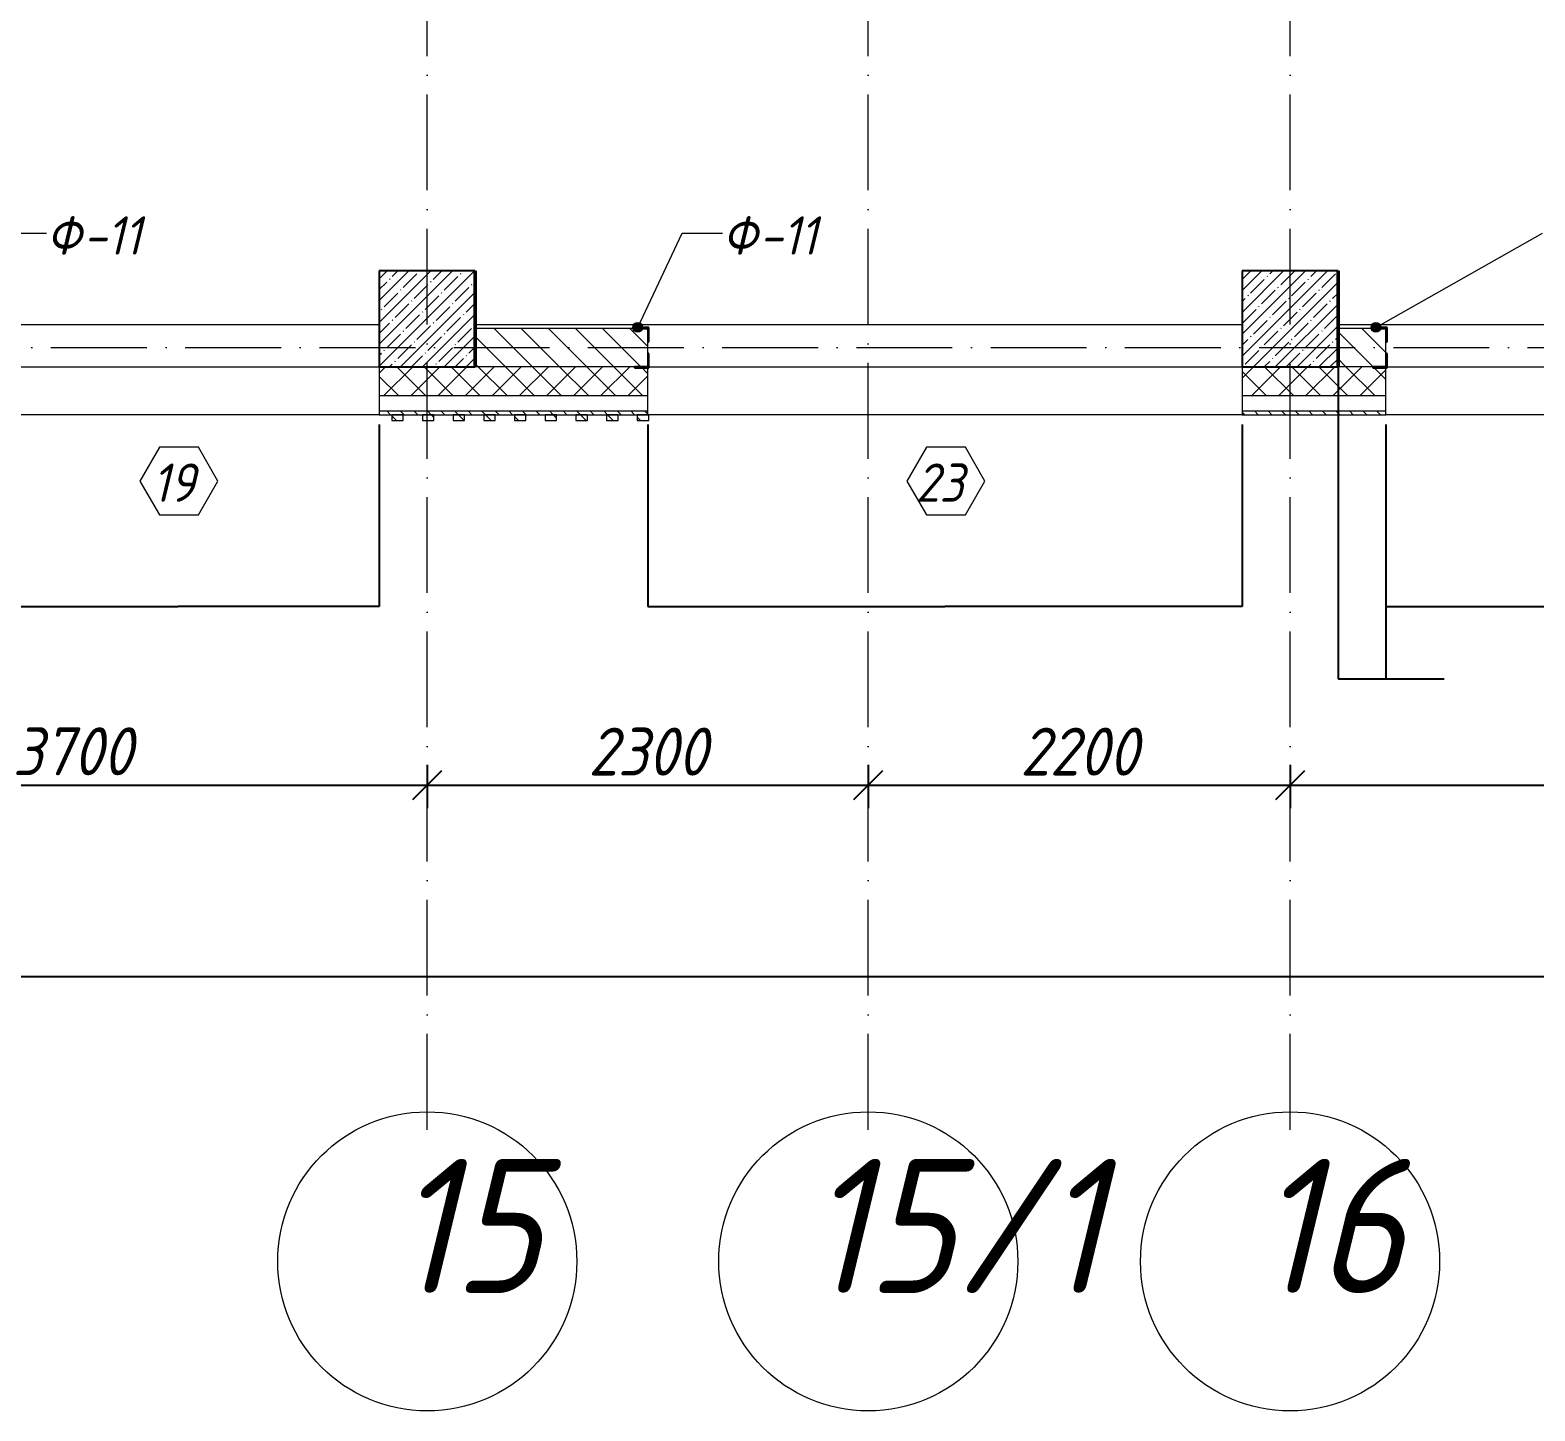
# Model space of a CAD drawing. Header units: millimetres. Extents: x 12986 to 523328, y -9759 to 30092.
# Drawn here: x 112086 to 119934, y -5546 to 1656 of the extents above; entities that cross this region are included whole.
import ezdxf

# ---------------------------------------------------------------- set-up
doc = ezdxf.new("R2010")
doc.units = ezdxf.units.MM
doc.linetypes.add('50_200_ШТРИХ_1Т_ш5_п1_п1_', pattern=[700, 500, -100, 0, -100])
for name, color, linetype, lineweight in [('A-ANNO-DIMS', 7, 'Continuous', 9), ('A-DETL-1', 7, 'Continuous', 50), ('A-GENM-1', 7, 'Continuous', 25), ('A-GENM-IDEN', 7, 'Continuous', 9), ('A-GLAZ-IDEN', 7, 'Continuous', 9), ('A-WALL', 7, 'Continuous', 5), ('A-WALL-8', 7, 'Continuous', 9), ('A-WALL-FNSH-1', 7, 'Continuous', 9), ('A-WALL-FNSH-2', 7, 'Continuous', 5), ('A-WALL-PATT-1', 7, 'Continuous', 5), ('I-WALL', 7, 'Continuous', 5), ('S-COLS-1', 7, 'Continuous', 5), ('S-COLS-2', 7, 'Continuous', 25), ('Оси', 7, 'Continuous', 9), ('Оси-1', 7, 'Continuous', 20), ('Оси-2', 7, '50_200_ШТРИХ_1Т_ш5_п1_п1_', 9)]:
    doc.layers.add(name, color=color, linetype=linetype, lineweight=lineweight)
for name, color, linetype, lineweight, true_color in [('A-WALL-2', 7, 'Continuous', 13, 0x000000), ('A-WALL-3', 7, 'Continuous', 5, 0x000000), ('A-WALL-PATT-2', 7, 'Continuous', 5, 0xce0000)]:
    doc.layers.add(name, color=color, linetype=linetype, lineweight=lineweight, true_color=true_color)
doc.styles.add('ISOCPEUR_I_1', font='isocpeui.ttf', dxfattribs={"width": 0.9, "height": 250})
doc.styles.add('ISOCPEUR_I_3', font='isocpeui.ttf', dxfattribs={"width": 0.9, "height": 200})
doc.dimstyles.new('ISO-2_5_0_9К_БОЛЬШОЙ__с_подложкой_', dxfattribs={"dimscale": 304.8, "dimtxt": 248.995294, "dimasz": 0.492126, "dimexe": 0.393701, "dimexo": 0, "dimgap": 0.164042, "dimtad": 1, "dimdec": 0, "dimzin": 0, "dimdsep": 46, "dimtxsty": 'ISOCPEUR_I_1', "dimblk1": 'OBLIQUE', "dimblk2": 'OBLIQUE', "dimsah": 1, "dimcen": 0.09, "dimdle": 0.393701, "dimazin": 0, "dimtfac": 1, "dimtdec": 4, "dimtix": 1, "dimtmove": 0, "dimatfit": 3, "dimfxl": 1, "dimtvp": 1, "dimtfill": 1, "dimtolj": 1, "dimtzin": 0, "dimarcsym": 2})
doc.dimstyles.new('ISO-2_5_0_9К_БОЛЬШОЙ__с_подложкой__2', dxfattribs={"dimscale": 304.8, "dimtxt": 248.995294, "dimasz": 0.492126, "dimexe": 0.393701, "dimexo": 0, "dimgap": 0.164042, "dimtad": 1, "dimdec": 0, "dimzin": 0, "dimdsep": 46, "dimtxsty": 'ISOCPEUR_I_1', "dimblk1": 'OBLIQUE', "dimblk2": 'OBLIQUE', "dimsah": 1, "dimcen": 0.09, "dimdle": 0.393701, "dimazin": 0, "dimtfac": 1, "dimtdec": 4, "dimtix": 1, "dimtmove": 2, "dimatfit": 3, "dimfxl": 1, "dimtvp": 1, "dimtfill": 1, "dimtolj": 1, "dimtzin": 0, "dimarcsym": 2})
doc.dimstyles.get("Standard").update_dxf_attribs({"dimtxt": 0.18, "dimasz": 0.18, "dimexe": 0.18, "dimexo": 0.0625, "dimgap": 0.09, "dimtad": 0, "dimtih": 1, "dimtoh": 1, "dimdec": 4, "dimzin": 0, "dimdsep": 46, "dimtxsty": 'Standard', "dimcen": 0.09, "dimadec": 0, "dimazin": 0, "dimtfac": 1, "dimtdec": 4, "dimtofl": 0, "dimtmove": 0, "dimatfit": 3, "dimfxl": 1, "dimtolj": 1, "dimtzin": 0, "dimarcsym": 0})
pattern_1 = [(45, (61996.89, 0), (-57.02463, 57.02463), []), (45, (62053.92, 0), (-57.02463, 57.02463), [100.806, -20.161, 3.353, -16.808])]
pattern_2 = [(135, (61996.893, 0), (-35.35534, -35.35534), [])]

# ---------------------------------------------------------------- blocks, each defined once
blk = doc.blocks.new('Фахверк_СКБ_Уголок - Ф-11_200х2500 h-26914022-АР1_Кладочный план 1 этажа')
at = {"layer": 'A-GENM-1'}
for p, q in [((200, 156), (125, 156)), ((125, 156), (125, 81)), ((125, 81), (131, 81)), ((131, 81), (131, 150)), ((131, 150), (200, 150)), ((200, 150), (200, 156)), ((131, 19), (125, 19)), ((125, 19), (125, -56)), ((131, -50), (131, 19)), ((125, -56), (200, -56)), ((200, -50), (131, -50)), ((200, -56), (200, -50))]:
    blk.add_line(p, q, dxfattribs=at)
blk = doc.blocks.new('Ось сетки - Круг_Ø6_00__ISO-2_5_0_9K_ кружки поменьше-23056867-АР1_Кладочный план 1 этажа')
at = {"layer": 'Оси-1'}
blk.add_circle((0, 0), 2.6, dxfattribs=at)
blk = doc.blocks.new('_Oblique')
at = {"color": 0, "linetype": 'ByBlock', "lineweight": -2}
blk.add_line((-0.5, -0.5), (0.5, 0.5), dxfattribs=at)
blk = doc.blocks.new('DIMBLOCK29-АР1_Кладочный план 1 этажа')
at = {"layer": 'A-ANNO-DIMS', "color": 0, "lineweight": -2, "transparency": 16777216}
for p, q in [((110456.9, -2175.9), (110456.9, -2402)), ((114156.9, -2175.9), (114156.9, -2402)), ((110336.9, -2282), (114276.9, -2282))]:
    blk.add_line(p, q, dxfattribs=at)
at = {"layer": 'Defpoints', "color": 0, "transparency": 16777216}
for p in [(110456.9, -2175.9), (114156.9, -2175.9), (114156.9, -2282)]:
    blk.add_point(p, dxfattribs=at)
at = {"layer": 'A-ANNO-DIMS', "color": 0, "lineweight": -2, "transparency": 16777216, "xscale": 150, "yscale": 150, "zscale": 150, "rotation": 180}
blk.add_blockref('_Oblique', (110456.9, -2282), dxfattribs=at)
at = {"layer": 'A-ANNO-DIMS', "color": 0, "lineweight": -2, "transparency": 16777216, "xscale": 150, "yscale": 150, "zscale": 150}
blk.add_blockref('_Oblique', (114156.9, -2282), dxfattribs=at)
at = {"layer": 'A-ANNO-DIMS', "color": 0, "transparency": 16777216, "insert": (112306.9, -2105.4), "char_height": 250, "width": 758.478, "attachment_point": 5, "style": 'ISOCPEUR_I_1', "bg_fill": 3, "box_fill_scale": 1.1, "bg_fill_color": 256, "bg_fill_true_color": 13158600, "bg_fill_transparency": 0}
blk.add_mtext('\\A1;3700', dxfattribs=at)
blk = doc.blocks.new('DIMBLOCK30-АР1_Кладочный план 1 этажа')
at = {"layer": 'A-ANNO-DIMS', "color": 0, "lineweight": -2, "transparency": 16777216}
for p, q in [((114156.9, -2175.9), (114156.9, -2402)), ((116456.9, -2175.9), (116456.9, -2402)), ((114036.9, -2282), (116576.9, -2282))]:
    blk.add_line(p, q, dxfattribs=at)
at = {"layer": 'Defpoints', "color": 0, "transparency": 16777216}
for p in [(114156.9, -2175.9), (116456.9, -2175.9), (116456.9, -2282)]:
    blk.add_point(p, dxfattribs=at)
at = {"layer": 'A-ANNO-DIMS', "color": 0, "lineweight": -2, "transparency": 16777216, "xscale": 150, "yscale": 150, "zscale": 150, "rotation": 180}
blk.add_blockref('_Oblique', (114156.9, -2282), dxfattribs=at)
at = {"layer": 'A-ANNO-DIMS', "color": 0, "lineweight": -2, "transparency": 16777216, "xscale": 150, "yscale": 150, "zscale": 150}
blk.add_blockref('_Oblique', (116456.9, -2282), dxfattribs=at)
at = {"layer": 'A-ANNO-DIMS', "color": 0, "transparency": 16777216, "insert": (115306.9, -2107), "char_height": 250, "width": 758.478, "attachment_point": 5, "style": 'ISOCPEUR_I_1', "bg_fill": 3, "box_fill_scale": 1.1, "bg_fill_color": 256, "bg_fill_true_color": 13158600, "bg_fill_transparency": 0}
blk.add_mtext('\\A1;2300', dxfattribs=at)
blk = doc.blocks.new('DIMBLOCK31-АР1_Кладочный план 1 этажа')
at = {"layer": 'A-ANNO-DIMS', "color": 0, "lineweight": -2, "transparency": 16777216}
for p, q in [((116456.9, -2175.9), (116456.9, -2402)), ((118656.9, -2175.9), (118656.9, -2402)), ((116336.9, -2282), (118776.9, -2282))]:
    blk.add_line(p, q, dxfattribs=at)
at = {"layer": 'Defpoints', "color": 0, "transparency": 16777216}
for p in [(116456.9, -2175.9), (118656.9, -2175.9), (118656.9, -2282)]:
    blk.add_point(p, dxfattribs=at)
at = {"layer": 'A-ANNO-DIMS', "color": 0, "lineweight": -2, "transparency": 16777216, "xscale": 150, "yscale": 150, "zscale": 150, "rotation": 180}
blk.add_blockref('_Oblique', (116456.9, -2282), dxfattribs=at)
at = {"layer": 'A-ANNO-DIMS', "color": 0, "lineweight": -2, "transparency": 16777216, "xscale": 150, "yscale": 150, "zscale": 150}
blk.add_blockref('_Oblique', (118656.9, -2282), dxfattribs=at)
at = {"layer": 'A-ANNO-DIMS', "color": 0, "transparency": 16777216, "insert": (117556.9, -2107), "char_height": 250, "width": 758.478, "attachment_point": 5, "style": 'ISOCPEUR_I_1', "bg_fill": 3, "box_fill_scale": 1.1, "bg_fill_color": 256, "bg_fill_true_color": 13158600, "bg_fill_transparency": 0}
blk.add_mtext('\\A1;2200', dxfattribs=at)
blk = doc.blocks.new('DIMBLOCK32-АР1_Кладочный план 1 этажа')
at = {"layer": 'A-ANNO-DIMS', "color": 0, "lineweight": -2, "transparency": 16777216}
for p, q in [((118656.9, -2175.9), (118656.9, -2402)), ((122456.9, -2175.9), (122456.9, -2402)), ((118536.9, -2282), (122576.9, -2282))]:
    blk.add_line(p, q, dxfattribs=at)
at = {"layer": 'Defpoints', "color": 0, "transparency": 16777216}
for p in [(118656.9, -2175.9), (122456.9, -2175.9), (122456.9, -2282)]:
    blk.add_point(p, dxfattribs=at)
at = {"layer": 'A-ANNO-DIMS', "color": 0, "lineweight": -2, "transparency": 16777216, "xscale": 150, "yscale": 150, "zscale": 150, "rotation": 180}
blk.add_blockref('_Oblique', (118656.9, -2282), dxfattribs=at)
at = {"layer": 'A-ANNO-DIMS', "color": 0, "lineweight": -2, "transparency": 16777216, "xscale": 150, "yscale": 150, "zscale": 150}
blk.add_blockref('_Oblique', (122456.9, -2282), dxfattribs=at)
at = {"layer": 'A-ANNO-DIMS', "color": 0, "transparency": 16777216, "insert": (120556.9, -2107), "char_height": 250, "width": 758.478, "attachment_point": 5, "style": 'ISOCPEUR_I_1', "bg_fill": 3, "box_fill_scale": 1.1, "bg_fill_color": 256, "bg_fill_true_color": 13158600, "bg_fill_transparency": 0}
blk.add_mtext('\\A1;3800', dxfattribs=at)
blk = doc.blocks.new('DIMBLOCK54-АР1_Кладочный план 1 этажа')
at = {"layer": 'A-ANNO-DIMS', "color": 0, "lineweight": -2, "transparency": 16777216}
for p, q in [((62106.9, -3174.6), (62106.9, -3400.7)), ((187006.9, -3174.6), (187006.9, -3400.7)), ((61986.9, -3280.7), (122782.7, -3280.7)), ((187126.9, -3280.7), (123784.9, -3280.7))]:
    blk.add_line(p, q, dxfattribs=at)
at = {"layer": 'Defpoints', "color": 0, "transparency": 16777216}
for p in [(62106.9, -3174.6), (187006.9, -3174.6), (187006.9, -3280.7)]:
    blk.add_point(p, dxfattribs=at)
at = {"layer": 'A-ANNO-DIMS', "color": 0, "lineweight": -2, "transparency": 16777216, "xscale": 150, "yscale": 150, "zscale": 150, "rotation": 180}
blk.add_blockref('_Oblique', (62106.9, -3280.7), dxfattribs=at)
at = {"layer": 'A-ANNO-DIMS', "color": 0, "lineweight": -2, "transparency": 16777216, "xscale": 150, "yscale": 150, "zscale": 150}
blk.add_blockref('_Oblique', (187006.9, -3280.7), dxfattribs=at)
at = {"layer": 'A-ANNO-DIMS', "color": 0, "transparency": 16777216, "insert": (122732.2, -2904), "char_height": 250, "width": 1103.241, "attachment_point": 1, "line_spacing_factor": 1.149209, "style": 'ISOCPEUR_I_1', "bg_fill": 3, "box_fill_scale": 1.1, "bg_fill_color": 256, "bg_fill_true_color": 13158600, "bg_fill_transparency": 0}
blk.add_mtext('\\A1;124900', dxfattribs=at)
blk = doc.blocks.new('AAR_СКБ_Марка_Окна_Перемычка и проем - Марка проема-25443838-АР1_Кладочный план 1 этажа')
at = {"layer": 'A-GLAZ-IDEN'}
for p, q in [((-0.968, -0.984), (-1.986, -2.747)), ((1.067, -0.984), (-0.968, -0.984)), ((2.085, -2.747), (1.067, -0.984)), ((-1.986, -2.747), (-0.968, -4.509)), ((1.067, -4.509), (2.085, -2.747)), ((-0.968, -4.509), (1.067, -4.509))]:
    blk.add_line(p, q, dxfattribs=at)
blk = doc.blocks.new('DIMBLOCK305-АР1_Кладочный план 1 этажа')
at = {"layer": 'A-ANNO-DIMS', "color": 0, "lineweight": -2, "transparency": 16777216}
for p, q in [((111806.9, -400.1), (111806.9, -1350.2)), ((113906.9, -400.1), (113906.9, -1350.2)), ((111807.1, -1350), (112856.2, -1350)), ((113906.7, -1350), (112857.6, -1350))]:
    blk.add_line(p, q, dxfattribs=at)
at = {"layer": 'A-ANNO-DIMS', "color": 0, "transparency": 16777216}
for points in [[(111807.1, -1350), (111807.1, -1350), (111806.9, -1350)], [(113906.7, -1350), (113906.7, -1350), (113906.9, -1350)]]:
    blk.add_solid(points, dxfattribs=at)
at = {"layer": 'Defpoints', "color": 0, "transparency": 16777216}
for p in [(111806.9, -400), (113906.9, -400), (113906.9, -1350)]:
    blk.add_point(p, dxfattribs=at)
at = {"layer": 'A-ANNO-DIMS', "color": 0, "transparency": 16777216, "insert": (112856.9, -1350), "char_height": 0.18, "width": 560.814, "attachment_point": 5}
blk.add_mtext('\\A1;2100.0000', dxfattribs=at)
blk = doc.blocks.new('DIMBLOCK306-АР1_Кладочный план 1 этажа')
at = {"layer": 'A-ANNO-DIMS', "color": 0, "lineweight": -2, "transparency": 16777216}
for p, q in [((115306.9, -400.1), (115306.9, -1350.2)), ((118406.9, -400.1), (118406.9, -1350.2)), ((115307.1, -1350), (116856.2, -1350)), ((118406.7, -1350), (116857.6, -1350))]:
    blk.add_line(p, q, dxfattribs=at)
at = {"layer": 'A-ANNO-DIMS', "color": 0, "transparency": 16777216}
for points in [[(115307.1, -1350), (115307.1, -1350), (115306.9, -1350)], [(118406.7, -1350), (118406.7, -1350), (118406.9, -1350)]]:
    blk.add_solid(points, dxfattribs=at)
at = {"layer": 'Defpoints', "color": 0, "transparency": 16777216}
for p in [(115306.9, -400), (118406.9, -400), (118406.9, -1350)]:
    blk.add_point(p, dxfattribs=at)
at = {"layer": 'A-ANNO-DIMS', "color": 0, "transparency": 16777216, "insert": (116856.9, -1350), "char_height": 0.18, "width": 560.814, "attachment_point": 5}
blk.add_mtext('\\A1;3100.0000', dxfattribs=at)
blk = doc.blocks.new('DIMBLOCK307-АР1_Кладочный план 1 этажа')
at = {"layer": 'A-ANNO-DIMS', "color": 0, "lineweight": -2, "transparency": 16777216}
for p, q in [((118906.9, -100.1), (118906.9, -1727.7)), ((119156.9, -400.1), (119156.9, -1727.7)), ((118907.1, -1727.5), (119156.7, -1727.5)), ((119156.9, -1727.5), (119461.2, -1727.5))]:
    blk.add_line(p, q, dxfattribs=at)
at = {"layer": 'A-ANNO-DIMS', "color": 0, "transparency": 16777216}
for points in [[(118907.1, -1727.5), (118907.1, -1727.6), (118906.9, -1727.5)], [(119156.7, -1727.5), (119156.7, -1727.6), (119156.9, -1727.5)]]:
    blk.add_solid(points, dxfattribs=at)
at = {"layer": 'Defpoints', "color": 0, "transparency": 16777216}
for p in [(118906.9, -100), (119156.9, -400), (119156.9, -1727.5)]:
    blk.add_point(p, dxfattribs=at)
at = {"layer": 'A-ANNO-DIMS', "color": 0, "transparency": 16777216, "insert": (119234.3, -1727.4), "char_height": 0.18, "width": 455.087, "attachment_point": 1, "line_spacing_factor": 1.149209}
blk.add_mtext('\\A1;250.0000', dxfattribs=at)
blk = doc.blocks.new('DIMBLOCK308-АР1_Кладочный план 1 этажа')
at = {"layer": 'A-ANNO-DIMS', "color": 0, "lineweight": -2, "transparency": 16777216}
for p, q in [((119156.9, -400.1), (119156.9, -1350.2)), ((121256.9, -400.1), (121256.9, -1350.2)), ((119157.1, -1350), (120206.2, -1350)), ((121256.7, -1350), (120207.6, -1350))]:
    blk.add_line(p, q, dxfattribs=at)
at = {"layer": 'A-ANNO-DIMS', "color": 0, "transparency": 16777216}
for points in [[(119157.1, -1350), (119157.1, -1350), (119156.9, -1350)], [(121256.7, -1350), (121256.7, -1350), (121256.9, -1350)]]:
    blk.add_solid(points, dxfattribs=at)
at = {"layer": 'Defpoints', "color": 0, "transparency": 16777216}
for p in [(119156.9, -400), (121256.9, -400), (121256.9, -1350)]:
    blk.add_point(p, dxfattribs=at)
at = {"layer": 'A-ANNO-DIMS', "color": 0, "transparency": 16777216, "insert": (120206.9, -1350), "char_height": 0.18, "width": 560.814, "attachment_point": 5}
blk.add_mtext('\\A1;2100.0000', dxfattribs=at)

msp = doc.modelspace()

# ---------------------------------------------------------------- hatches: boundary and pattern name
at = {"layer": 'A-GENM-IDEN'}
h = msp.add_hatch(color=256, dxfattribs=at)
edge = h.paths.add_edge_path(flags=0)
edge.add_arc((115254.55998, 106), 25, 0, 360)
h = msp.add_hatch(color=256, dxfattribs=at)
edge = h.paths.add_edge_path(flags=0)
edge.add_arc((119104.55995, 106), 25, 0, 360)
at = {"layer": 'A-WALL-PATT-1'}
h = msp.add_hatch(dxfattribs=at)
h.set_pattern_fill('FP_2', color=256, style=0, pattern_type=2)
h.set_pattern_definition([(45, (61996.89, 0), (-70.71068, 70.71068), []), (135, (61996.89, 0), (-70.71068, -70.71068), [])])
h.paths.add_polyline_path([(137696.89328, -250), (137696.89328, -100), (136096.89314, -100), (136096.89314, -250)], flags=0)
h.paths.add_polyline_path([(110156.8933, -250), (110156.37156, -106), (110087.8933, -106), (110087.8933, -100), (109406.8933, -100), (109406.8933, -250), (110087.8933, -250)], flags=0)
h.paths.add_polyline_path([(129056.8933, -250), (132656.89328, -250), (132656.89328, -100), (129056.8933, -100)], flags=0)
h.paths.add_polyline_path([(118406.89331, -250), (119156.89328, -250), (119156.37154, -106), (119087.89328, -106), (119087.89328, -100), (118406.89331, -100)], flags=0)
h.paths.add_polyline_path([(121937.8933, -250), (122006.8933, -250), (122006.37156, -106), (121937.8933, -106), (121937.8933, -100), (121325.89328, -100), (121325.89328, -106), (121256.89328, -106), (121256.89328, -250), (121325.89328, -250)], flags=0)
h.paths.add_polyline_path([(133556.89328, -250), (134396.89314, -250), (134396.89314, -100), (133556.89328, -100)], flags=0)
h.paths.add_polyline_path([(125706.8933, -250), (126256.89327, -250), (126256.37153, -106), (126187.89327, -106), (126187.89327, -100), (125706.8933, -100), (125706.8933, -106)], flags=0)
h.paths.add_polyline_path([(123606.8933, -250), (123606.37156, -106), (123537.8933, -106), (123537.8933, -100), (122906.8933, -100), (122906.8933, -250), (123537.8933, -250)], flags=0)
h.paths.add_polyline_path([(128156.8933, -250), (128156.8933, -100), (127225.89327, -100), (127225.89327, -106), (127156.89327, -106), (127156.89327, -250), (127225.89327, -250)], flags=0)
h.paths.add_polyline_path([(105422.58672, -250), (106306.8933, -250), (106306.37156, -106), (106237.8933, -106), (106237.8933, -100), (104725.89327, -100), (104725.89327, -106), (104656.89327, -106), (104656.89327, -250), (104725.89327, -250)], flags=0)
h.paths.add_polyline_path([(114616.18047, -250), (115306.89331, -250), (115306.37157, -106), (115237.89331, -106), (115237.89331, -100), (113906.8933, -100), (113906.8933, -250)], flags=0)
h.paths.add_polyline_path([(90293.59326, -250), (90306.63674, -250), (90306.115, -106), (90237.63674, -106), (90237.63674, -100), (89375.89324, -100), (89375.89324, -106), (89306.89324, -106), (89306.89324, -250), (90237.63674, -250)], flags=0)
h.paths.add_polyline_path([(102556.89327, -250), (102556.37153, -106), (102487.89327, -106), (102487.89327, -100), (102005.89324, -100), (102005.89324, -106), (101936.89324, -106), (101936.89324, -250), (102543.84979, -250)], flags=0)
h.paths.add_polyline_path([(111056.8933, -250), (111806.8933, -250), (111806.37156, -106), (111737.8933, -106), (111737.8933, -100), (111125.8933, -100), (111125.8933, -106), (111056.8933, -106)], flags=0)
h.paths.add_polyline_path([(95866.89315, -250), (95866.37141, -106), (95797.89315, -106), (95797.89315, -100), (95006.89326, -100), (95006.89326, -250), (95797.89315, -250)], flags=0)
h.paths.add_polyline_path([(99086.89326, -250), (99086.37152, -106), (99017.89326, -106), (99017.89326, -100), (98035.89315, -100), (98035.89315, -106), (97966.89315, -106), (97966.89315, -250), (98035.89315, -250)], flags=0)
h.paths.add_polyline_path([(100825.78984, -250), (101036.89324, -250), (101036.89324, -100), (99986.89326, -100), (99986.89326, -250)], flags=0)
h.paths.add_polyline_path([(88406.89324, -250), (88406.3715, -106), (88337.89324, -106), (88337.89324, -100), (87556.89328, -100), (87556.89328, -250), (88337.89324, -250)], flags=0)
h.paths.add_polyline_path([(81356.89338, -250), (82706.89332, -250), (82706.89332, -100), (81425.89338, -100), (81425.89338, -106), (81356.89338, -106)], flags=0)
h.paths.add_polyline_path([(78575.89325, -250), (79256.89338, -250), (79256.89338, -100), (78575.89325, -100), (78575.89325, -106), (78506.89325, -106), (78506.89325, -250)], flags=0)
h.paths.add_polyline_path([(92137.89326, -250), (92206.89326, -250), (92206.37152, -106), (92137.89326, -106), (92137.89326, -100), (91206.63674, -100), (91206.63674, -250)], flags=0)
h.paths.add_polyline_path([(83606.89332, -250), (84756.89328, -250), (84756.37154, -106), (84687.89328, -106), (84687.89328, -100), (83675.89332, -100), (83675.89332, -106), (83606.89332, -106)], flags=0)
h.paths.add_polyline_path([(76856.89325, -250), (77606.89325, -250), (77606.37151, -106), (77537.89325, -106), (77537.89325, -100), (76925.89325, -100), (76925.89325, -106), (76856.89325, -106)], flags=0)
h.paths.add_polyline_path([(65583.68047, -250), (65726.89334, -250), (65726.89334, -100), (61736.89328, -100), (61736.89328, -250)], flags=0)
h.paths.add_polyline_path([(74006.8933, -250), (74756.89325, -250), (74756.89325, -100), (74075.8933, -100), (74075.8933, -106), (74006.8933, -106)], flags=0)
h.paths.add_polyline_path([(68826.89334, -250), (70256.63672, -250), (70256.63672, -100), (68895.89334, -100), (68895.89334, -106), (68826.89334, -106)], flags=0)
h.paths.add_polyline_path([(71906.8933, -250), (71906.37156, -106), (71837.8933, -106), (71837.8933, -100), (71225.63672, -100), (71225.63672, -106), (71156.63672, -106), (71156.63672, -250), (71712.74297, -250)], flags=0)
h = msp.add_hatch(dxfattribs=at)
h.set_pattern_fill('FP_18', color=256, style=0, pattern_type=2)
h.set_pattern_definition(pattern_2)
h.paths.add_polyline_path([(137926.89328, -350), (137926.89328, -330), (136096.89314, -330), (136096.89314, -350), (137846.89328, -350)], flags=0)
h.paths.add_polyline_path([(134396.89314, -350), (134396.89314, -330), (133556.89328, -330), (133556.89328, -350)], flags=0)
h.paths.add_polyline_path([(132656.89328, -350), (132656.89328, -330), (129056.8933, -330), (129056.8933, -350), (129938.83672, -350)], flags=0)
h.paths.add_polyline_path([(114616.18047, -350), (115306.89331, -350), (115306.89331, -330), (113906.8933, -330), (113906.8933, -350)], flags=0)
h.paths.add_polyline_path([(111806.8933, -350), (111806.8933, -330), (111056.8933, -330), (111056.8933, -350), (111551.64922, -350)], flags=0)
h.paths.add_polyline_path([(119156.89328, -350), (119156.89328, -330), (118406.89331, -330), (118406.89331, -350)], flags=0)
h.paths.add_polyline_path([(110156.8933, -350), (110156.8933, -330), (109406.8933, -330), (109406.8933, -350)], flags=0)
h.paths.add_polyline_path([(128156.8933, -350), (128156.8933, -330), (127156.89327, -330), (127156.89327, -350)], flags=0)
h.paths.add_polyline_path([(122006.8933, -350), (122006.8933, -330), (121256.89328, -330), (121256.89328, -350)], flags=0)
h.paths.add_polyline_path([(123606.8933, -350), (123606.8933, -330), (122906.8933, -330), (122906.8933, -350)], flags=0)
h.paths.add_polyline_path([(126256.89327, -350), (126256.89327, -330), (125706.8933, -330), (125706.8933, -350)], flags=0)
h.paths.add_polyline_path([(100825.78984, -350), (101036.89324, -350), (101036.89324, -330), (99986.89326, -330), (99986.89326, -350)], flags=0)
h.paths.add_polyline_path([(101936.89324, -350), (102556.89327, -350), (102556.89327, -330), (101936.89324, -330)], flags=0)
h.paths.add_polyline_path([(97966.89315, -350), (99086.89326, -350), (99086.89326, -330), (97966.89315, -330)], flags=0)
h.paths.add_polyline_path([(95006.89326, -350), (95866.89315, -350), (95866.89315, -330), (95006.89326, -330)], flags=0)
h.paths.add_polyline_path([(104656.89327, -350), (106306.8933, -350), (106306.8933, -330), (104656.89327, -330)], flags=0)
h.paths.add_polyline_path([(90099.93047, -350), (90306.63674, -350), (90306.63674, -330), (89306.89324, -330), (89306.89324, -350)], flags=0)
h.paths.add_polyline_path([(92206.89326, -350), (92206.89326, -330), (91206.63674, -330), (91206.63674, -350)], flags=0)
h.paths.add_polyline_path([(87556.89328, -350), (88406.89324, -350), (88406.89324, -330), (87556.89328, -330)], flags=0)
h.paths.add_polyline_path([(74756.89325, -350), (74756.89325, -330), (74006.8933, -330), (74006.8933, -350)], flags=0)
h.paths.add_polyline_path([(84756.89328, -350), (84756.89328, -330), (83606.89332, -330), (83606.89332, -350), (83970.86797, -350)], flags=0)
h.paths.add_polyline_path([(68826.89334, -350), (70256.63672, -350), (70256.63672, -330), (68826.89334, -330)], flags=0)
h.paths.add_polyline_path([(71156.63672, -350), (71906.8933, -350), (71906.8933, -330), (71156.63672, -330)], flags=0)
h.paths.add_polyline_path([(77606.89325, -350), (77606.89325, -330), (76856.89325, -330), (76856.89325, -350)], flags=0)
h.paths.add_polyline_path([(79256.89338, -350), (79256.89338, -330), (78506.89325, -330), (78506.89325, -350)], flags=0)
h.paths.add_polyline_path([(81356.89338, -350), (82706.89332, -350), (82706.89332, -330), (81356.89338, -330)], flags=0)
h.paths.add_polyline_path([(65583.68047, -350), (65726.89334, -350), (65726.89334, -330), (61636.89328, -330), (61636.89328, -350)], flags=0)
h = msp.add_hatch(dxfattribs=at)
h.set_pattern_fill('FP_18', color=256, style=0, pattern_type=2)
h.set_pattern_definition(pattern_2)
h.paths.add_polyline_path([(114031.89332, -380), (114031.89332, -350), (113971.89332, -350), (113971.89332, -380)], flags=0)
h = msp.add_hatch(dxfattribs=at)
h.set_pattern_fill('FP_18', color=256, style=0, pattern_type=2)
h.set_pattern_definition(pattern_2)
h.paths.add_polyline_path([(114191.89332, -380), (114191.89332, -350), (114131.89332, -350), (114131.89332, -380)], flags=0)
h = msp.add_hatch(dxfattribs=at)
h.set_pattern_fill('FP_18', color=256, style=0, pattern_type=2)
h.set_pattern_definition(pattern_2)
h.paths.add_polyline_path([(114351.89332, -380), (114351.89332, -350), (114291.89332, -350), (114291.89332, -380)], flags=0)
h = msp.add_hatch(dxfattribs=at)
h.set_pattern_fill('FP_18', color=256, style=0, pattern_type=2)
h.set_pattern_definition(pattern_2)
h.paths.add_polyline_path([(114511.89332, -380), (114511.89332, -350), (114451.89332, -350), (114451.89332, -380)], flags=0)
h = msp.add_hatch(dxfattribs=at)
h.set_pattern_fill('FP_18', color=256, style=0, pattern_type=2)
h.set_pattern_definition(pattern_2)
h.paths.add_polyline_path([(114611.89332, -380), (114671.89332, -380), (114671.89332, -350), (114611.89332, -350)], flags=0)
h = msp.add_hatch(dxfattribs=at)
h.set_pattern_fill('FP_18', color=256, style=0, pattern_type=2)
h.set_pattern_definition(pattern_2)
h.paths.add_polyline_path([(114831.89332, -380), (114831.89332, -350), (114771.89332, -350), (114771.89332, -380)], flags=0)
h = msp.add_hatch(dxfattribs=at)
h.set_pattern_fill('FP_18', color=256, style=0, pattern_type=2)
h.set_pattern_definition(pattern_2)
h.paths.add_polyline_path([(114991.89332, -380), (114991.89332, -350), (114931.89332, -350), (114931.89332, -380)], flags=0)
h = msp.add_hatch(dxfattribs=at)
h.set_pattern_fill('FP_18', color=256, style=0, pattern_type=2)
h.set_pattern_definition(pattern_2)
h.paths.add_polyline_path([(115151.89332, -380), (115151.89332, -350), (115091.89332, -350), (115091.89332, -380)], flags=0)
h = msp.add_hatch(dxfattribs=at)
h.set_pattern_fill('FP_18', color=256, style=0, pattern_type=2)
h.set_pattern_definition(pattern_2)
h.paths.add_polyline_path([(115251.89332, -380), (115311.89332, -380), (115311.89332, -350), (115251.89332, -350)], flags=0)
at = {"layer": 'A-WALL-PATT-2'}
h = msp.add_hatch(dxfattribs=at)
h.set_pattern_fill('FP_3', color=256, style=0, pattern_type=2)
h.set_pattern_definition([(135, (61996.89, 0), (-70.71068, -70.71068), [])])
h.paths.add_polyline_path([(127225.89327, -100), (127406.89333, -100), (127406.89333, 100), (127156.89327, 100), (127156.89327, -100)], flags=0)
h.paths.add_polyline_path([(115306.89331, -100), (115306.89331, 100), (114406.89327, 100), (114406.89327, -100), (115237.89331, -100)], flags=0)
h.paths.add_polyline_path([(118906.89327, -100), (119156.89328, -100), (119156.89328, 100), (118906.89327, 100)], flags=0)
h.paths.add_polyline_path([(121937.8933, -100), (122006.8933, -100), (122006.8933, 100), (121256.89328, 100), (121256.89328, -100), (121325.89328, -100)], flags=0)
h.paths.add_polyline_path([(126256.89327, -100), (126256.89327, 100), (125706.8933, 100), (125706.8933, -100), (126187.89327, -100)], flags=0)
h.paths.add_polyline_path([(123406.89327, -100), (123606.8933, -100), (123606.8933, 100), (123406.89327, 100)], flags=0)
h.paths.add_polyline_path([(111125.8933, -100), (111806.8933, -100), (111806.8933, 100), (111056.8933, 100), (111056.8933, -100)], flags=0)
h.paths.add_polyline_path([(110156.8933, -100), (110156.8933, 100), (109906.89326, 100), (109906.89326, -100), (110087.8933, -100)], flags=0)
at = {"layer": 'S-COLS-1'}
h = msp.add_hatch(dxfattribs=at)
h.set_pattern_fill('FP_1', color=256, style=0, pattern_type=2)
h.set_pattern_definition(pattern_1)
h.paths.add_polyline_path([(114406.89327, -100), (114406.89327, 400), (113906.89327, 400), (113906.89327, -100)], flags=0)
h = msp.add_hatch(dxfattribs=at)
h.set_pattern_fill('FP_1', color=256, style=0, pattern_type=2)
h.set_pattern_definition(pattern_1)
h.paths.add_polyline_path([(118406.89327, -100), (118906.89327, -100), (118906.89327, 400), (118406.89327, 400), (118406.89327, 154.57609)], flags=0)

# ---------------------------------------------------------------- linework, layer by layer
at = {"layer": 'A-DETL-1'}
for p, q in [((114406.89327, 100), (114406.89327, 400)), ((118906.89327, 100), (118906.89327, 400)), ((114406.89327, -100), (114406.89327, 100)), ((118906.89327, -100), (118906.89327, 100))]:
    msp.add_line(p, q, dxfattribs=at)
at = {"layer": 'A-GENM-IDEN'}
for p, q in [((112022.82477, 597.39284), (112171.62911, 597.39284)), ((115254.55998, 106), (115487.21273, 597.39284)), ((115487.21273, 597.39284), (115697.08215, 597.39284)), ((119104.55995, 106), (119973.59386, 597.39284))]:
    msp.add_line(p, q, dxfattribs=at)
for centre in [(115254.55998, 106), (119104.55995, 106)]:
    msp.add_circle(centre, 25, dxfattribs=at)
at = {"layer": 'A-WALL'}
for p, q in [((111812.8933, -100), (113906.89327, -100)), ((115237.89331, -100), (114406.89327, -100)), ((115312.89331, -100), (118406.89327, -100)), ((119087.89328, -100), (118906.89327, -100)), ((119162.89328, -100), (121250.89328, -100)), ((113906.8933, -350), (111806.8933, -350)), ((118406.89331, -350), (115311.89332, -350)), ((121256.89328, -350), (119156.89328, -350))]:
    msp.add_line(p, q, dxfattribs=at)
at = {"layer": 'A-WALL-2'}
for p, q in [((115237.89331, 100), (114406.89327, 100)), ((119087.89328, 100), (118906.89327, 100)), ((115306.89331, -31), (115306.89331, 31)), ((119156.89328, -31), (119156.89328, 31))]:
    msp.add_line(p, q, dxfattribs=at)
at = {"layer": 'A-WALL-3'}
for p, q in [((114406.89327, 100), (114406.89327, -100)), ((118906.89327, 100), (118906.89327, -100))]:
    msp.add_line(p, q, dxfattribs=at)
at = {"layer": 'A-WALL-8'}
for p, q in [((114406.89327, -100), (113906.8933, -100)), ((113906.8933, -100), (113906.8933, -330)), ((115306.89331, -330), (115306.89331, -106)), ((118906.89327, -100), (118406.89331, -100)), ((118406.89331, -100), (118406.89331, -330)), ((119156.89328, -330), (119156.89328, -106)), ((113906.8933, -250), (115306.89331, -250)), ((118406.89331, -250), (119156.89328, -250)), ((113906.8933, -330), (115306.89331, -330)), ((118406.89331, -330), (119156.89328, -330))]:
    msp.add_line(p, q, dxfattribs=at)
at = {"layer": 'A-WALL-FNSH-1'}
for p, q in [((113906.8933, -330), (113906.8933, -350)), ((113906.8933, -350), (115306.89331, -350)), ((115306.89331, -350), (115306.89331, -330)), ((118406.89331, -330), (118406.89331, -350)), ((118406.89331, -350), (119156.89328, -350)), ((119156.89328, -350), (119156.89328, -330))]:
    msp.add_line(p, q, dxfattribs=at)
at = {"layer": 'A-WALL-FNSH-2'}
for p, q in [((114031.89332, -350), (113971.89332, -350)), ((113971.89332, -350), (113971.89332, -380)), ((113971.89332, -380), (114031.89332, -380)), ((114031.89332, -380), (114031.89332, -350)), ((114191.89332, -350), (114131.89332, -350)), ((114131.89332, -350), (114131.89332, -380)), ((114131.89332, -380), (114191.89332, -380)), ((114191.89332, -380), (114191.89332, -350)), ((114351.89332, -350), (114291.89332, -350)), ((114291.89332, -350), (114291.89332, -380)), ((114291.89332, -380), (114351.89332, -380)), ((114351.89332, -380), (114351.89332, -350)), ((114511.89332, -350), (114451.89332, -350)), ((114451.89332, -350), (114451.89332, -380)), ((114451.89332, -380), (114511.89332, -380)), ((114511.89332, -380), (114511.89332, -350)), ((114671.89332, -350), (114611.89332, -350)), ((114611.89332, -350), (114611.89332, -380)), ((114611.89332, -380), (114671.89332, -380)), ((114671.89332, -380), (114671.89332, -350)), ((114831.89332, -350), (114771.89332, -350)), ((114771.89332, -350), (114771.89332, -380)), ((114771.89332, -380), (114831.89332, -380)), ((114831.89332, -380), (114831.89332, -350)), ((114991.89332, -350), (114931.89332, -350)), ((114931.89332, -350), (114931.89332, -380)), ((114931.89332, -380), (114991.89332, -380)), ((114991.89332, -380), (114991.89332, -350)), ((115151.89332, -350), (115091.89332, -350)), ((115091.89332, -350), (115091.89332, -380)), ((115091.89332, -380), (115151.89332, -380)), ((115151.89332, -380), (115151.89332, -350)), ((115311.89332, -350), (115251.89332, -350)), ((115251.89332, -350), (115251.89332, -380)), ((115251.89332, -380), (115311.89332, -380)), ((115311.89332, -380), (115311.89332, -350))]:
    msp.add_line(p, q, dxfattribs=at)
at = {"layer": 'I-WALL'}
for p, q in [((109906.89326, 120), (113906.89327, 120)), ((114406.89327, 120), (118406.89327, 120)), ((118906.89327, 120), (122906.89327, 120))]:
    msp.add_line(p, q, dxfattribs=at)
at = {"layer": 'S-COLS-2'}
for p, q in [((114406.89327, 400), (113906.89327, 400)), ((113906.89327, 400), (113906.89327, -100)), ((118906.89327, 400), (118406.89327, 400)), ((118406.89327, 400), (118406.89327, -100)), ((113906.89327, -100), (114406.89327, -100)), ((118406.89327, -100), (118906.89327, -100))]:
    msp.add_line(p, q, dxfattribs=at)
at = {"layer": 'Оси-2'}
for p, q in [((114156.89325, -4080), (114156.89325, 28636.94316)), ((116456.89325, -4080), (116456.89325, 28636.94316)), ((118656.89325, -4080), (118656.89325, 28636.94316)), ((57586.89328, 0), (187948.52131, 0))]:
    msp.add_line(p, q, dxfattribs=at)

# ---------------------------------------------------------------- block references
at = {"layer": 'A-GENM-1', "rotation": 180}
for p in [(115437.89331, 50), (119287.89328, 50)]:
    msp.add_blockref('Фахверк_СКБ_Уголок - Ф-11_200х2500 h-26914022-АР1_Кладочный план 1 этажа', p, dxfattribs=at)
at = {"layer": 'A-GLAZ-IDEN', "xscale": 99.99999999999993, "yscale": 99.99999999999993, "zscale": 99.99999999999993}
for p in [(112856.8933, -421.40907), (116856.89331, -421.40907)]:
    msp.add_blockref('AAR_СКБ_Марка_Окна_Перемычка и проем - Марка проема-25443838-АР1_Кладочный план 1 этажа', p, dxfattribs=at)
at = {"layer": 'Оси-1', "xscale": 300, "yscale": 300, "zscale": 99.99999999999993}
for p in [(114156.89325, -4766), (116456.89325, -4766), (118656.89325, -4766)]:
    msp.add_blockref('Ось сетки - Круг_Ø6_00__ISO-2_5_0_9K_ кружки поменьше-23056867-АР1_Кладочный план 1 этажа', p, dxfattribs=at)

# ---------------------------------------------------------------- texts
at = {"layer": 'A-GENM-IDEN', "char_height": 200, "attachment_point": 1, "style": 'ISOCPEUR_I_3'}
for s, insert, width in [('\\fISOCPEUR|b0|i1|c204|p34|;\\W.9;Ф', (112171.62911, 685.00742), 230.886), ('-11', (112362.12911, 685.00742), 389.620125), ('\\fISOCPEUR|b0|i1|c204|p34|;\\W.9;Ф', (115697.08215, 685.00742), 230.886), ('-11', (115887.58215, 685.00742), 389.620125)]:
    msp.add_mtext(s, dxfattribs=dict(at, insert=insert, width=width))
at = {"layer": 'A-GLAZ-IDEN', "char_height": 200, "attachment_point": 1, "style": 'ISOCPEUR_I_3'}
for s, insert, width in [('19', (112722.99478, -604.05044), 274.177125), ('23', (116704.99479, -604.05044), 317.46825)]:
    msp.add_mtext(s, dxfattribs=dict(at, insert=insert, width=width))
at = {"layer": 'Оси', "char_height": 700, "attachment_point": 1, "style": 'ISOCPEUR_I_1'}
for s, insert, width in [('15', (113975.81493, -4231.22535), 346.329), ('15/1', (116132.71493, -4231.22535), 692.658), ('16', (118475.81493, -4231.22535), 346.329)]:
    msp.add_mtext(s, dxfattribs=dict(at, insert=insert, width=width))

# ---------------------------------------------------------------- dimensions: what is measured, and where the dimension line sits
at = {"layer": 'A-ANNO-DIMS'}
dim = msp.add_linear_dim(base=(119156.89328, -1727.52363), p1=(118906.89327, -100), p2=(119156.89328, -400), dimstyle='Standard', dxfattribs=at)
dim.commit()
dim.dimension.update_dxf_attribs({"geometry": 'DIMBLOCK307-АР1_Кладочный план 1 этажа', "text_midpoint": (119461.85555, -1727.52363), "dimtype": 160})
for base, p1, p2, picture, middle in [((113906.8933, -1350.00431), (111806.8933, -400), (113906.8933, -400), 'DIMBLOCK305-АР1_Кладочный план 1 этажа', (112856.8933, -1350.00431)), ((118406.89331, -1350.00431), (115306.89331, -400), (118406.89331, -400), 'DIMBLOCK306-АР1_Кладочный план 1 этажа', (116856.89331, -1350.00431)), ((121256.89328, -1350.00431), (119156.89328, -400), (121256.89328, -400), 'DIMBLOCK308-АР1_Кладочный план 1 этажа', (120206.89328, -1350.00431))]:
    dim = msp.add_linear_dim(base=base, p1=p1, p2=p2, dimstyle='Standard', dxfattribs=at)
    dim.commit()
    dim.dimension.update_dxf_attribs({"geometry": picture, "text_midpoint": middle})

# ---------------------------------------------------------------- next in the draw order: dimensions: what is measured, and where the dimension line sits
dim = msp.add_linear_dim(base=(114156.89325, -2282.00348), p1=(110456.89325, -2175.93746), p2=(114156.89325, -2175.93746), dimstyle='ISO-2_5_0_9К_БОЛЬШОЙ__с_подложкой_', override={"dimpost": '<>', "dimfxl": 3700}, dxfattribs=at)
dim.commit()
dim.dimension.update_dxf_attribs({"geometry": 'DIMBLOCK29-АР1_Кладочный план 1 этажа', "text_midpoint": (112306.89325, -2105.39363)})
dim = msp.add_linear_dim(base=(187006.89325, -3280.65712), p1=(62106.89328, -3174.5911), p2=(187006.89325, -3174.5911), dimstyle='ISO-2_5_0_9К_БОЛЬШОЙ__с_подложкой__2', override={"dimpost": '<>', "dimfxl": 124899.999966}, dxfattribs=at)
dim.commit()
dim.dimension.update_dxf_attribs({"geometry": 'DIMBLOCK54-АР1_Кладочный план 1 этажа', "text_midpoint": (123283.80161, -3070.70985), "dimtype": 160})

# ---------------------------------------------------------------- next in the draw order: dimensions: what is measured, and where the dimension line sits
dim = msp.add_linear_dim(base=(116456.89325, -2282.00348), p1=(114156.89325, -2175.93746), p2=(116456.89325, -2175.93746), dimstyle='ISO-2_5_0_9К_БОЛЬШОЙ__с_подложкой_', override={"dimpost": '<>', "dimfxl": 2300}, dxfattribs=at)
dim.commit()
dim.dimension.update_dxf_attribs({"geometry": 'DIMBLOCK30-АР1_Кладочный план 1 этажа', "text_midpoint": (115306.89325, -2107.00348)})

# ---------------------------------------------------------------- next in the draw order: dimensions: what is measured, and where the dimension line sits
dim = msp.add_linear_dim(base=(118656.89325, -2282.00348), p1=(116456.89325, -2175.93746), p2=(118656.89325, -2175.93746), dimstyle='ISO-2_5_0_9К_БОЛЬШОЙ__с_подложкой_', override={"dimpost": '<>', "dimfxl": 2200}, dxfattribs=at)
dim.commit()
dim.dimension.update_dxf_attribs({"geometry": 'DIMBLOCK31-АР1_Кладочный план 1 этажа', "text_midpoint": (117556.89325, -2107.00348)})

# ---------------------------------------------------------------- next in the draw order: dimensions: what is measured, and where the dimension line sits
dim = msp.add_linear_dim(base=(122456.89325, -2282.00348), p1=(118656.89325, -2175.93746), p2=(122456.89325, -2175.93746), dimstyle='ISO-2_5_0_9К_БОЛЬШОЙ__с_подложкой_', override={"dimpost": '<>', "dimfxl": 3800}, dxfattribs=at)
dim.commit()
dim.dimension.update_dxf_attribs({"geometry": 'DIMBLOCK32-АР1_Кладочный план 1 этажа', "text_midpoint": (120556.89325, -2107.00348)})

doc.saveas('drawing.dxf')
